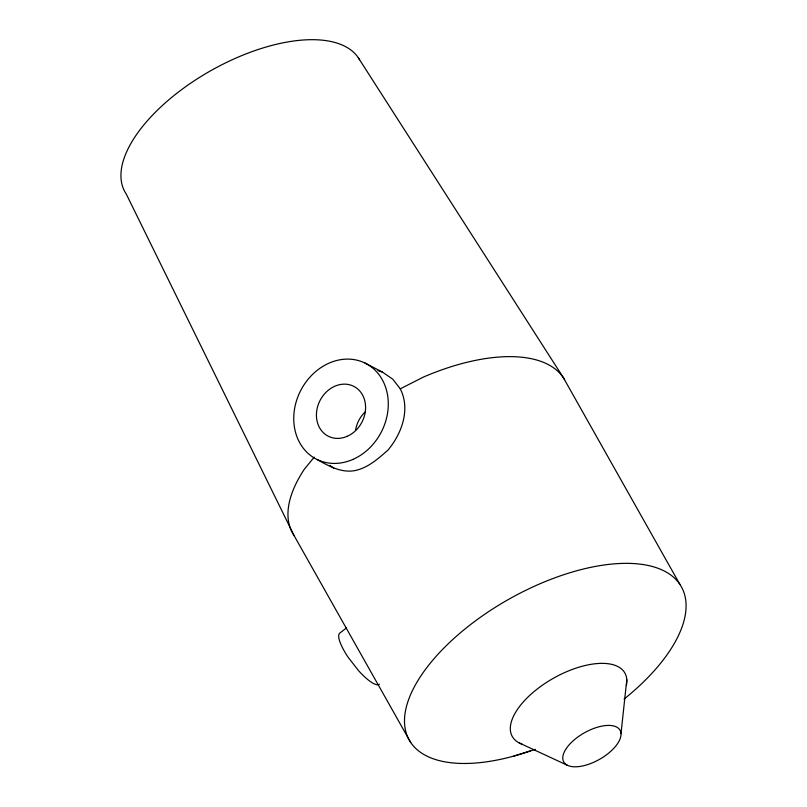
<?xml version="1.0" encoding="UTF-8"?>
<svg xmlns="http://www.w3.org/2000/svg" width="807" height="807" viewBox="0 0 807 807"><rect width="100%" height="100%" fill="white"/><g stroke="black" fill="none" stroke-linecap="round" stroke-linejoin="round"><path stroke-width="1.21" d="M621.007 733.583A32.31 15.272 -29.4 0 0 576.41 738.092A32.31 15.272 -29.4 0 0 578.266 766.65A32.31 15.272 -29.4 0 0 621.007 733.583L626.807 679.716M314.205 457.135L304.31 469.271A156.175 73.81 -29.4 0 0 294.192 535.798L410.723 742.521M346.576 627.866L339.686 633.202A32.31 8.423 52.3 0 0 348.2 657.372L358.479 670.567A32.31 8.423 52.3 0 0 379.391 684.185M364.966 363.039L382.347 372.037L392.807 379.209L400.252 388.833L423.564 377A156.175 73.81 -29.4 0 1 564.587 379.633M513.877 756.068L535.334 749.4M317.05 459.496C328.701 466.022 341.331 473.235 355.231 470.542C368.234 467.707 378.241 458.638 387.945 450.104C401.745 433.742 410.713 409.189 400.252 388.833M377.918 370.564L382.347 372.037M519.244 742.944L567.22 765.197M329.881 465.357L333.735 468.131M358.308 57.751L563.316 377.595L679.847 584.318M294.192 535.798L126.306 194.124A134.638 63.632 -29.4 0 1 208.761 71.833A134.638 63.632 -29.4 0 1 359.559 59.758M355.554 430.161A28.003 23.574 -62.6 0 1 364.915 412.155M530.28 750.954A156.175 73.81 -29.4 0 1 415.423 684.861A156.175 73.81 -29.4 0 1 634.554 563.619A156.175 73.81 -29.4 0 1 624.083 699.054M522.119 744.195A64.621 30.545 -29.4 0 1 553.592 678.152A64.621 30.545 -29.4 0 1 626.383 685.425M347.181 436.315A28.003 23.574 -62.6 0 0 358.52 389.72A28.003 23.574 -62.6 0 0 317.312 407.767A28.003 23.574 -62.6 0 0 347.181 436.315M352.871 459.435A53.857 45.343 -62.6 0 0 374.7 369.828A53.857 45.343 -62.6 0 0 295.453 404.529A53.857 45.343 -62.6 0 0 352.871 459.435"/></g></svg>
